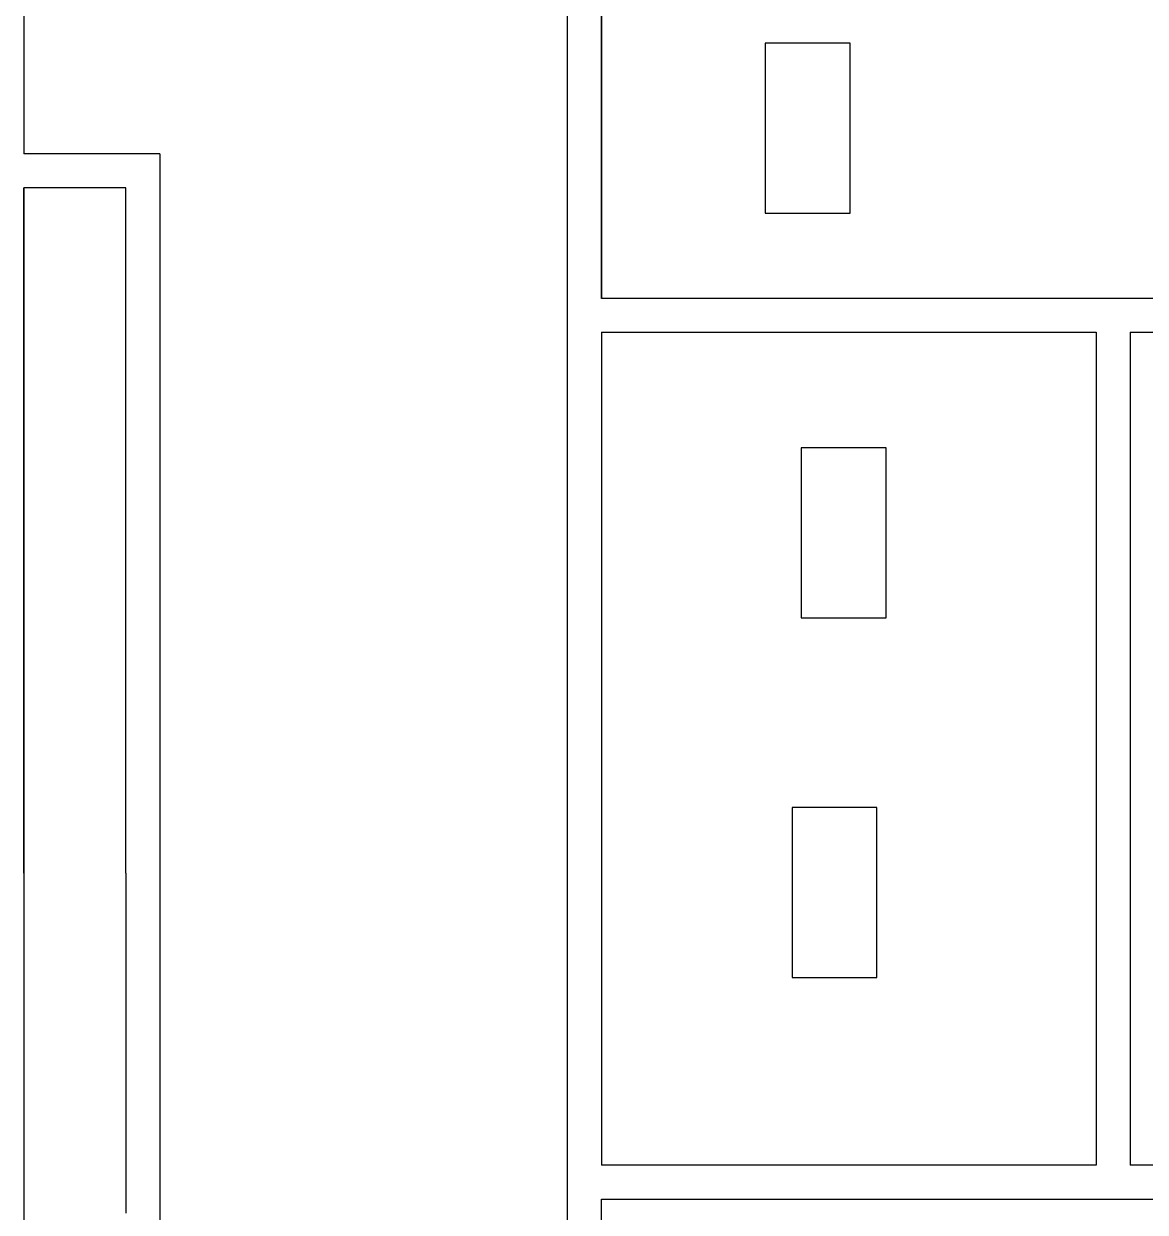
# Model space of a CAD drawing. Extents: x -19 to 297, y 0 to 420.
# Drawn here: x 68.67 to 85.17, y 236.08 to 253.56 of the extents above; entities that cross this region are included whole.
import ezdxf

# ---------------------------------------------------------------- set-up
doc = ezdxf.new("R2010")
doc.units = 0
doc.header["$MEASUREMENT"] = 0
doc.linetypes.add('K5LT_BASIC', pattern=[0])
doc.layers.add('Системный слой', color=7, linetype='Continuous')

# ---------------------------------------------------------------- blocks, each defined once
blk = doc.blocks.new('*U')
at = {"layer": 'Системный слой', "color": 5, "linetype": 'K5LT_BASIC'}
for p, q in [((80.823, 253.272), (79.573, 253.272)), ((79.573, 253.272), (79.573, 250.772)), ((80.823, 250.772), (80.823, 253.272)), ((79.573, 250.772), (80.823, 250.772)), ((81.353, 247.319), (80.103, 247.319)), ((80.103, 247.319), (80.103, 244.819)), ((81.353, 244.819), (81.353, 247.319)), ((80.103, 244.819), (81.353, 244.819)), ((81.22, 242.028), (79.97, 242.028)), ((79.97, 242.028), (79.97, 239.528)), ((81.22, 239.528), (81.22, 242.028)), ((79.97, 239.528), (81.22, 239.528))]:
    blk.add_line(p, q, dxfattribs=at)

msp = doc.modelspace()

# ---------------------------------------------------------------- linework, layer by layer
at = {"layer": 'Системный слой', "color": 5, "linetype": 'K5LT_BASIC'}
for p, q in [((76.667, 234.269), (76.667, 264.018)), ((77.167, 249.518), (77.167, 264.018)), ((77.167, 256.518), (77.167, 249.518)), ((68.667, 255.646), (68.667, 251.646)), ((70.667, 251.646), (68.667, 251.646)), ((70.667, 251.646), (70.667, 240.565)), ((70.167, 251.146), (68.667, 251.146)), ((68.667, 241.065), (68.667, 251.146)), ((68.667, 251.146), (68.667, 218.472)), ((70.167, 241.065), (70.167, 251.146)), ((91.167, 249.518), (77.167, 249.518)), ((77.167, 249.019), (84.445, 249.019)), ((77.167, 249.019), (77.167, 236.769)), ((84.445, 249.019), (84.445, 236.769)), ((84.945, 249.019), (91.167, 249.019)), ((84.945, 249.019), (84.945, 236.769)), ((70.167, 241.065), (70.167, 236.065)), ((68.667, 240.565), (68.667, 236.565)), ((70.667, 240.565), (70.667, 219.67)), ((84.445, 236.769), (77.167, 236.769)), ((99.916, 236.769), (84.945, 236.769)), ((77.167, 234.769), (77.167, 236.269)), ((77.167, 236.269), (93.174, 236.269))]:
    msp.add_line(p, q, dxfattribs=at)

# ---------------------------------------------------------------- block references
at = {"layer": 'Системный слой'}
msp.add_blockref('*U', (0, 0), dxfattribs=at)
msp.add_blockref('*U', (0, 0), dxfattribs=at)
msp.add_blockref('*U', (0, 0), dxfattribs=at)
msp.add_blockref('*U', (0, 0), dxfattribs=at)
msp.add_blockref('*U', (0, 0), dxfattribs=at)
msp.add_blockref('*U', (0, 0), dxfattribs=at)
msp.add_blockref('*U', (0, 0), dxfattribs=at)
msp.add_blockref('*U', (0, 0), dxfattribs=at)
msp.add_blockref('*U', (0, 0), dxfattribs=at)
msp.add_blockref('*U', (0, 0), dxfattribs=at)
msp.add_blockref('*U', (0, 0), dxfattribs=at)
msp.add_blockref('*U', (0, 0), dxfattribs=at)
msp.add_blockref('*U', (0, 0), dxfattribs=at)
msp.add_blockref('*U', (0, 0), dxfattribs=at)
msp.add_blockref('*U', (0, 0), dxfattribs=at)
msp.add_blockref('*U', (0, 0), dxfattribs=at)
msp.add_blockref('*U', (0, 0), dxfattribs=at)
msp.add_blockref('*U', (0, 0), dxfattribs=at)
msp.add_blockref('*U', (0, 0), dxfattribs=at)
msp.add_blockref('*U', (0, 0), dxfattribs=at)
msp.add_blockref('*U', (0, 0), dxfattribs=at)
msp.add_blockref('*U', (0, 0), dxfattribs=at)
msp.add_blockref('*U', (0, 0), dxfattribs=at)
msp.add_blockref('*U', (0, 0), dxfattribs=at)
msp.add_blockref('*U', (0, 0), dxfattribs=at)
msp.add_blockref('*U', (0, 0), dxfattribs=at)
msp.add_blockref('*U', (0, 0), dxfattribs=at)
msp.add_blockref('*U', (0, 0), dxfattribs=at)
msp.add_blockref('*U', (0, 0), dxfattribs=at)
msp.add_blockref('*U', (0, 0), dxfattribs=at)
msp.add_blockref('*U', (0, 0), dxfattribs=at)
msp.add_blockref('*U', (0, 0), dxfattribs=at)
msp.add_blockref('*U', (0, 0), dxfattribs=at)
msp.add_blockref('*U', (0, 0), dxfattribs=at)
msp.add_blockref('*U', (0, 0), dxfattribs=at)
msp.add_blockref('*U', (0, 0), dxfattribs=at)
msp.add_blockref('*U', (0, 0), dxfattribs=at)
msp.add_blockref('*U', (0, 0), dxfattribs=at)
msp.add_blockref('*U', (0, 0), dxfattribs=at)
msp.add_blockref('*U', (0, 0), dxfattribs=at)
msp.add_blockref('*U', (0, 0), dxfattribs=at)
msp.add_blockref('*U', (0, 0), dxfattribs=at)
msp.add_blockref('*U', (0, 0), dxfattribs=at)
msp.add_blockref('*U', (0, 0), dxfattribs=at)
msp.add_blockref('*U', (0, 0), dxfattribs=at)
msp.add_blockref('*U', (0, 0), dxfattribs=at)
msp.add_blockref('*U', (0, 0), dxfattribs=at)
msp.add_blockref('*U', (0, 0), dxfattribs=at)
msp.add_blockref('*U', (0, 0), dxfattribs=at)
msp.add_blockref('*U', (0, 0), dxfattribs=at)
msp.add_blockref('*U', (0, 0), dxfattribs=at)
msp.add_blockref('*U', (0, 0), dxfattribs=at)
msp.add_blockref('*U', (0, 0), dxfattribs=at)
msp.add_blockref('*U', (0, 0), dxfattribs=at)
msp.add_blockref('*U', (0, 0), dxfattribs=at)
msp.add_blockref('*U', (0, 0), dxfattribs=at)
msp.add_blockref('*U', (0, 0), dxfattribs=at)
msp.add_blockref('*U', (0, 0), dxfattribs=at)
msp.add_blockref('*U', (0, 0), dxfattribs=at)
msp.add_blockref('*U', (0, 0), dxfattribs=at)
msp.add_blockref('*U', (0, 0), dxfattribs=at)
msp.add_blockref('*U', (0, 0), dxfattribs=at)
msp.add_blockref('*U', (0, 0), dxfattribs=at)
msp.add_blockref('*U', (0, 0), dxfattribs=at)
msp.add_blockref('*U', (0, 0), dxfattribs=at)
msp.add_blockref('*U', (0, 0), dxfattribs=at)
msp.add_blockref('*U', (0, 0), dxfattribs=at)
msp.add_blockref('*U', (0, 0), dxfattribs=at)
msp.add_blockref('*U', (0, 0), dxfattribs=at)
msp.add_blockref('*U', (0, 0), dxfattribs=at)
msp.add_blockref('*U', (0, 0), dxfattribs=at)
msp.add_blockref('*U', (0, 0), dxfattribs=at)
msp.add_blockref('*U', (0, 0), dxfattribs=at)
msp.add_blockref('*U', (0, 0), dxfattribs=at)
msp.add_blockref('*U', (0, 0), dxfattribs=at)
msp.add_blockref('*U', (0, 0), dxfattribs=at)
msp.add_blockref('*U', (0, 0), dxfattribs=at)
msp.add_blockref('*U', (0, 0), dxfattribs=at)
msp.add_blockref('*U', (0, 0), dxfattribs=at)
msp.add_blockref('*U', (0, 0), dxfattribs=at)
msp.add_blockref('*U', (0, 0), dxfattribs=at)
msp.add_blockref('*U', (0, 0), dxfattribs=at)
msp.add_blockref('*U', (0, 0), dxfattribs=at)
msp.add_blockref('*U', (0, 0), dxfattribs=at)
msp.add_blockref('*U', (0, 0), dxfattribs=at)
msp.add_blockref('*U', (0, 0), dxfattribs=at)
msp.add_blockref('*U', (0, 0), dxfattribs=at)
msp.add_blockref('*U', (0, 0), dxfattribs=at)
msp.add_blockref('*U', (0, 0), dxfattribs=at)
msp.add_blockref('*U', (0, 0), dxfattribs=at)
msp.add_blockref('*U', (0, 0), dxfattribs=at)
msp.add_blockref('*U', (0, 0), dxfattribs=at)
msp.add_blockref('*U', (0, 0), dxfattribs=at)
msp.add_blockref('*U', (0, 0), dxfattribs=at)
msp.add_blockref('*U', (0, 0), dxfattribs=at)
msp.add_blockref('*U', (0, 0), dxfattribs=at)
msp.add_blockref('*U', (0, 0), dxfattribs=at)
msp.add_blockref('*U', (0, 0), dxfattribs=at)
msp.add_blockref('*U', (0, 0), dxfattribs=at)
msp.add_blockref('*U', (0, 0), dxfattribs=at)
msp.add_blockref('*U', (0, 0), dxfattribs=at)
msp.add_blockref('*U', (0, 0), dxfattribs=at)
msp.add_blockref('*U', (0, 0), dxfattribs=at)
msp.add_blockref('*U', (0, 0), dxfattribs=at)
msp.add_blockref('*U', (0, 0), dxfattribs=at)
msp.add_blockref('*U', (0, 0), dxfattribs=at)
msp.add_blockref('*U', (0, 0), dxfattribs=at)
msp.add_blockref('*U', (0, 0), dxfattribs=at)
msp.add_blockref('*U', (0, 0), dxfattribs=at)
msp.add_blockref('*U', (0, 0), dxfattribs=at)
msp.add_blockref('*U', (0, 0), dxfattribs=at)
msp.add_blockref('*U', (0, 0), dxfattribs=at)
msp.add_blockref('*U', (0, 0), dxfattribs=at)
msp.add_blockref('*U', (0, 0), dxfattribs=at)
msp.add_blockref('*U', (0, 0), dxfattribs=at)
msp.add_blockref('*U', (0, 0), dxfattribs=at)
msp.add_blockref('*U', (0, 0), dxfattribs=at)
msp.add_blockref('*U', (0, 0), dxfattribs=at)
msp.add_blockref('*U', (0, 0), dxfattribs=at)
msp.add_blockref('*U', (0, 0), dxfattribs=at)
msp.add_blockref('*U', (0, 0), dxfattribs=at)
msp.add_blockref('*U', (0, 0), dxfattribs=at)
msp.add_blockref('*U', (0, 0), dxfattribs=at)
msp.add_blockref('*U', (0, 0), dxfattribs=at)
msp.add_blockref('*U', (0, 0), dxfattribs=at)
msp.add_blockref('*U', (0, 0), dxfattribs=at)
msp.add_blockref('*U', (0, 0), dxfattribs=at)
msp.add_blockref('*U', (0, 0), dxfattribs=at)
msp.add_blockref('*U', (0, 0), dxfattribs=at)
msp.add_blockref('*U', (0, 0), dxfattribs=at)
msp.add_blockref('*U', (0, 0), dxfattribs=at)
msp.add_blockref('*U', (0, 0), dxfattribs=at)
msp.add_blockref('*U', (0, 0), dxfattribs=at)
msp.add_blockref('*U', (0, 0), dxfattribs=at)
msp.add_blockref('*U', (0, 0), dxfattribs=at)
msp.add_blockref('*U', (0, 0), dxfattribs=at)
msp.add_blockref('*U', (0, 0), dxfattribs=at)
msp.add_blockref('*U', (0, 0), dxfattribs=at)
msp.add_blockref('*U', (0, 0), dxfattribs=at)
msp.add_blockref('*U', (0, 0), dxfattribs=at)
msp.add_blockref('*U', (0, 0), dxfattribs=at)
msp.add_blockref('*U', (0, 0), dxfattribs=at)
msp.add_blockref('*U', (0, 0), dxfattribs=at)
msp.add_blockref('*U', (0, 0), dxfattribs=at)
msp.add_blockref('*U', (0, 0), dxfattribs=at)
msp.add_blockref('*U', (0, 0), dxfattribs=at)
msp.add_blockref('*U', (0, 0), dxfattribs=at)
msp.add_blockref('*U', (0, 0), dxfattribs=at)
msp.add_blockref('*U', (0, 0), dxfattribs=at)
msp.add_blockref('*U', (0, 0), dxfattribs=at)
msp.add_blockref('*U', (0, 0), dxfattribs=at)
msp.add_blockref('*U', (0, 0), dxfattribs=at)
msp.add_blockref('*U', (0, 0), dxfattribs=at)
msp.add_blockref('*U', (0, 0), dxfattribs=at)
msp.add_blockref('*U', (0, 0), dxfattribs=at)
msp.add_blockref('*U', (0, 0), dxfattribs=at)
msp.add_blockref('*U', (0, 0), dxfattribs=at)
msp.add_blockref('*U', (0, 0), dxfattribs=at)
msp.add_blockref('*U', (0, 0), dxfattribs=at)
msp.add_blockref('*U', (0, 0), dxfattribs=at)
msp.add_blockref('*U', (0, 0), dxfattribs=at)
msp.add_blockref('*U', (0, 0), dxfattribs=at)
msp.add_blockref('*U', (0, 0), dxfattribs=at)
msp.add_blockref('*U', (0, 0), dxfattribs=at)
msp.add_blockref('*U', (0, 0), dxfattribs=at)
msp.add_blockref('*U', (0, 0), dxfattribs=at)
msp.add_blockref('*U', (0, 0), dxfattribs=at)
msp.add_blockref('*U', (0, 0), dxfattribs=at)
msp.add_blockref('*U', (0, 0), dxfattribs=at)
msp.add_blockref('*U', (0, 0), dxfattribs=at)
msp.add_blockref('*U', (0, 0), dxfattribs=at)
msp.add_blockref('*U', (0, 0), dxfattribs=at)
msp.add_blockref('*U', (0, 0), dxfattribs=at)
msp.add_blockref('*U', (0, 0), dxfattribs=at)
msp.add_blockref('*U', (0, 0), dxfattribs=at)
msp.add_blockref('*U', (0, 0), dxfattribs=at)
msp.add_blockref('*U', (0, 0), dxfattribs=at)
msp.add_blockref('*U', (0, 0), dxfattribs=at)
msp.add_blockref('*U', (0, 0), dxfattribs=at)
msp.add_blockref('*U', (0, 0), dxfattribs=at)
msp.add_blockref('*U', (0, 0), dxfattribs=at)
msp.add_blockref('*U', (0, 0), dxfattribs=at)
msp.add_blockref('*U', (0, 0), dxfattribs=at)
msp.add_blockref('*U', (0, 0), dxfattribs=at)
msp.add_blockref('*U', (0, 0), dxfattribs=at)
msp.add_blockref('*U', (0, 0), dxfattribs=at)
msp.add_blockref('*U', (0, 0), dxfattribs=at)
msp.add_blockref('*U', (0, 0), dxfattribs=at)
msp.add_blockref('*U', (0, 0), dxfattribs=at)
msp.add_blockref('*U', (0, 0), dxfattribs=at)
msp.add_blockref('*U', (0, 0), dxfattribs=at)
msp.add_blockref('*U', (0, 0), dxfattribs=at)
msp.add_blockref('*U', (0, 0), dxfattribs=at)
msp.add_blockref('*U', (0, 0), dxfattribs=at)
msp.add_blockref('*U', (0, 0), dxfattribs=at)
msp.add_blockref('*U', (0, 0), dxfattribs=at)
msp.add_blockref('*U', (0, 0), dxfattribs=at)
msp.add_blockref('*U', (0, 0), dxfattribs=at)
msp.add_blockref('*U', (0, 0), dxfattribs=at)
msp.add_blockref('*U', (0, 0), dxfattribs=at)
msp.add_blockref('*U', (0, 0), dxfattribs=at)
msp.add_blockref('*U', (0, 0), dxfattribs=at)
msp.add_blockref('*U', (0, 0), dxfattribs=at)
msp.add_blockref('*U', (0, 0), dxfattribs=at)
msp.add_blockref('*U', (0, 0), dxfattribs=at)
msp.add_blockref('*U', (0, 0), dxfattribs=at)
msp.add_blockref('*U', (0, 0), dxfattribs=at)
msp.add_blockref('*U', (0, 0), dxfattribs=at)
msp.add_blockref('*U', (0, 0), dxfattribs=at)
msp.add_blockref('*U', (0, 0), dxfattribs=at)
msp.add_blockref('*U', (0, 0), dxfattribs=at)
msp.add_blockref('*U', (0, 0), dxfattribs=at)
msp.add_blockref('*U', (0, 0), dxfattribs=at)
msp.add_blockref('*U', (0, 0), dxfattribs=at)
msp.add_blockref('*U', (0, 0), dxfattribs=at)
msp.add_blockref('*U', (0, 0), dxfattribs=at)
msp.add_blockref('*U', (0, 0), dxfattribs=at)
msp.add_blockref('*U', (0, 0), dxfattribs=at)
msp.add_blockref('*U', (0, 0), dxfattribs=at)
msp.add_blockref('*U', (0, 0), dxfattribs=at)
msp.add_blockref('*U', (0, 0), dxfattribs=at)
msp.add_blockref('*U', (0, 0), dxfattribs=at)
msp.add_blockref('*U', (0, 0), dxfattribs=at)
msp.add_blockref('*U', (0, 0), dxfattribs=at)
msp.add_blockref('*U', (0, 0), dxfattribs=at)
msp.add_blockref('*U', (0, 0), dxfattribs=at)
msp.add_blockref('*U', (0, 0), dxfattribs=at)
msp.add_blockref('*U', (0, 0), dxfattribs=at)
msp.add_blockref('*U', (0, 0), dxfattribs=at)
msp.add_blockref('*U', (0, 0), dxfattribs=at)
msp.add_blockref('*U', (0, 0), dxfattribs=at)
msp.add_blockref('*U', (0, 0), dxfattribs=at)
msp.add_blockref('*U', (0, 0), dxfattribs=at)
msp.add_blockref('*U', (0, 0), dxfattribs=at)
msp.add_blockref('*U', (0, 0), dxfattribs=at)
msp.add_blockref('*U', (0, 0), dxfattribs=at)
msp.add_blockref('*U', (0, 0), dxfattribs=at)
msp.add_blockref('*U', (0, 0), dxfattribs=at)
msp.add_blockref('*U', (0, 0), dxfattribs=at)
msp.add_blockref('*U', (0, 0), dxfattribs=at)
msp.add_blockref('*U', (0, 0), dxfattribs=at)
msp.add_blockref('*U', (0, 0), dxfattribs=at)
msp.add_blockref('*U', (0, 0), dxfattribs=at)
msp.add_blockref('*U', (0, 0), dxfattribs=at)
msp.add_blockref('*U', (0, 0), dxfattribs=at)
msp.add_blockref('*U', (0, 0), dxfattribs=at)
msp.add_blockref('*U', (0, 0), dxfattribs=at)
msp.add_blockref('*U', (0, 0), dxfattribs=at)
msp.add_blockref('*U', (0, 0), dxfattribs=at)
msp.add_blockref('*U', (0, 0), dxfattribs=at)
msp.add_blockref('*U', (0, 0), dxfattribs=at)
msp.add_blockref('*U', (0, 0), dxfattribs=at)
msp.add_blockref('*U', (0, 0), dxfattribs=at)
msp.add_blockref('*U', (0, 0), dxfattribs=at)
msp.add_blockref('*U', (0, 0), dxfattribs=at)
msp.add_blockref('*U', (0, 0), dxfattribs=at)
msp.add_blockref('*U', (0, 0), dxfattribs=at)
msp.add_blockref('*U', (0, 0), dxfattribs=at)
msp.add_blockref('*U', (0, 0), dxfattribs=at)
msp.add_blockref('*U', (0, 0), dxfattribs=at)
msp.add_blockref('*U', (0, 0), dxfattribs=at)
msp.add_blockref('*U', (0, 0), dxfattribs=at)
msp.add_blockref('*U', (0, 0), dxfattribs=at)
msp.add_blockref('*U', (0, 0), dxfattribs=at)
msp.add_blockref('*U', (0, 0), dxfattribs=at)
msp.add_blockref('*U', (0, 0), dxfattribs=at)
msp.add_blockref('*U', (0, 0), dxfattribs=at)
msp.add_blockref('*U', (0, 0), dxfattribs=at)
msp.add_blockref('*U', (0, 0), dxfattribs=at)
msp.add_blockref('*U', (0, 0), dxfattribs=at)
msp.add_blockref('*U', (0, 0), dxfattribs=at)
msp.add_blockref('*U', (0, 0), dxfattribs=at)
msp.add_blockref('*U', (0, 0), dxfattribs=at)
msp.add_blockref('*U', (0, 0), dxfattribs=at)
msp.add_blockref('*U', (0, 0), dxfattribs=at)
msp.add_blockref('*U', (0, 0), dxfattribs=at)
msp.add_blockref('*U', (0, 0), dxfattribs=at)
msp.add_blockref('*U', (0, 0), dxfattribs=at)
msp.add_blockref('*U', (0, 0), dxfattribs=at)
msp.add_blockref('*U', (0, 0), dxfattribs=at)
msp.add_blockref('*U', (0, 0), dxfattribs=at)
msp.add_blockref('*U', (0, 0), dxfattribs=at)
msp.add_blockref('*U', (0, 0), dxfattribs=at)
msp.add_blockref('*U', (0, 0), dxfattribs=at)
msp.add_blockref('*U', (0, 0), dxfattribs=at)
msp.add_blockref('*U', (0, 0), dxfattribs=at)
msp.add_blockref('*U', (0, 0), dxfattribs=at)
msp.add_blockref('*U', (0, 0), dxfattribs=at)
msp.add_blockref('*U', (0, 0), dxfattribs=at)
msp.add_blockref('*U', (0, 0), dxfattribs=at)
msp.add_blockref('*U', (0, 0), dxfattribs=at)
msp.add_blockref('*U', (0, 0), dxfattribs=at)
msp.add_blockref('*U', (0, 0), dxfattribs=at)
msp.add_blockref('*U', (0, 0), dxfattribs=at)
msp.add_blockref('*U', (0, 0), dxfattribs=at)
msp.add_blockref('*U', (0, 0), dxfattribs=at)
msp.add_blockref('*U', (0, 0), dxfattribs=at)
msp.add_blockref('*U', (0, 0), dxfattribs=at)
msp.add_blockref('*U', (0, 0), dxfattribs=at)
msp.add_blockref('*U', (0, 0), dxfattribs=at)
msp.add_blockref('*U', (0, 0), dxfattribs=at)
msp.add_blockref('*U', (0, 0), dxfattribs=at)
msp.add_blockref('*U', (0, 0), dxfattribs=at)
msp.add_blockref('*U', (0, 0), dxfattribs=at)
msp.add_blockref('*U', (0, 0), dxfattribs=at)
msp.add_blockref('*U', (0, 0), dxfattribs=at)
msp.add_blockref('*U', (0, 0), dxfattribs=at)
msp.add_blockref('*U', (0, 0), dxfattribs=at)
msp.add_blockref('*U', (0, 0), dxfattribs=at)
msp.add_blockref('*U', (0, 0), dxfattribs=at)
msp.add_blockref('*U', (0, 0), dxfattribs=at)
msp.add_blockref('*U', (0, 0), dxfattribs=at)
msp.add_blockref('*U', (0, 0), dxfattribs=at)
msp.add_blockref('*U', (0, 0), dxfattribs=at)
msp.add_blockref('*U', (0, 0), dxfattribs=at)
msp.add_blockref('*U', (0, 0), dxfattribs=at)
msp.add_blockref('*U', (0, 0), dxfattribs=at)
msp.add_blockref('*U', (0, 0), dxfattribs=at)
msp.add_blockref('*U', (0, 0), dxfattribs=at)
msp.add_blockref('*U', (0, 0), dxfattribs=at)
msp.add_blockref('*U', (0, 0), dxfattribs=at)
msp.add_blockref('*U', (0, 0), dxfattribs=at)
msp.add_blockref('*U', (0, 0), dxfattribs=at)
msp.add_blockref('*U', (0, 0), dxfattribs=at)
msp.add_blockref('*U', (0, 0), dxfattribs=at)
msp.add_blockref('*U', (0, 0), dxfattribs=at)
msp.add_blockref('*U', (0, 0), dxfattribs=at)
msp.add_blockref('*U', (0, 0), dxfattribs=at)
msp.add_blockref('*U', (0, 0), dxfattribs=at)
msp.add_blockref('*U', (0, 0), dxfattribs=at)
msp.add_blockref('*U', (0, 0), dxfattribs=at)
msp.add_blockref('*U', (0, 0), dxfattribs=at)
msp.add_blockref('*U', (0, 0), dxfattribs=at)
msp.add_blockref('*U', (0, 0), dxfattribs=at)
msp.add_blockref('*U', (0, 0), dxfattribs=at)
msp.add_blockref('*U', (0, 0), dxfattribs=at)
msp.add_blockref('*U', (0, 0), dxfattribs=at)
msp.add_blockref('*U', (0, 0), dxfattribs=at)
msp.add_blockref('*U', (0, 0), dxfattribs=at)
msp.add_blockref('*U', (0, 0), dxfattribs=at)
msp.add_blockref('*U', (0, 0), dxfattribs=at)
msp.add_blockref('*U', (0, 0), dxfattribs=at)
msp.add_blockref('*U', (0, 0), dxfattribs=at)
msp.add_blockref('*U', (0, 0), dxfattribs=at)
msp.add_blockref('*U', (0, 0), dxfattribs=at)
msp.add_blockref('*U', (0, 0), dxfattribs=at)
msp.add_blockref('*U', (0, 0), dxfattribs=at)
msp.add_blockref('*U', (0, 0), dxfattribs=at)
msp.add_blockref('*U', (0, 0), dxfattribs=at)
msp.add_blockref('*U', (0, 0), dxfattribs=at)
msp.add_blockref('*U', (0, 0), dxfattribs=at)
msp.add_blockref('*U', (0, 0), dxfattribs=at)
msp.add_blockref('*U', (0, 0), dxfattribs=at)
msp.add_blockref('*U', (0, 0), dxfattribs=at)
msp.add_blockref('*U', (0, 0), dxfattribs=at)
msp.add_blockref('*U', (0, 0), dxfattribs=at)
msp.add_blockref('*U', (0, 0), dxfattribs=at)
msp.add_blockref('*U', (0, 0), dxfattribs=at)
msp.add_blockref('*U', (0, 0), dxfattribs=at)
msp.add_blockref('*U', (0, 0), dxfattribs=at)
msp.add_blockref('*U', (0, 0), dxfattribs=at)
msp.add_blockref('*U', (0, 0), dxfattribs=at)
msp.add_blockref('*U', (0, 0), dxfattribs=at)
msp.add_blockref('*U', (0, 0), dxfattribs=at)
msp.add_blockref('*U', (0, 0), dxfattribs=at)
msp.add_blockref('*U', (0, 0), dxfattribs=at)
msp.add_blockref('*U', (0, 0), dxfattribs=at)
msp.add_blockref('*U', (0, 0), dxfattribs=at)
msp.add_blockref('*U', (0, 0), dxfattribs=at)
msp.add_blockref('*U', (0, 0), dxfattribs=at)
msp.add_blockref('*U', (0, 0), dxfattribs=at)
msp.add_blockref('*U', (0, 0), dxfattribs=at)
msp.add_blockref('*U', (0, 0), dxfattribs=at)
msp.add_blockref('*U', (0, 0), dxfattribs=at)
msp.add_blockref('*U', (0, 0), dxfattribs=at)
msp.add_blockref('*U', (0, 0), dxfattribs=at)
msp.add_blockref('*U', (0, 0), dxfattribs=at)
msp.add_blockref('*U', (0, 0), dxfattribs=at)
msp.add_blockref('*U', (0, 0), dxfattribs=at)
msp.add_blockref('*U', (0, 0), dxfattribs=at)
msp.add_blockref('*U', (0, 0), dxfattribs=at)
msp.add_blockref('*U', (0, 0), dxfattribs=at)
msp.add_blockref('*U', (0, 0), dxfattribs=at)
msp.add_blockref('*U', (0, 0), dxfattribs=at)
msp.add_blockref('*U', (0, 0), dxfattribs=at)
msp.add_blockref('*U', (0, 0), dxfattribs=at)
msp.add_blockref('*U', (0, 0), dxfattribs=at)
msp.add_blockref('*U', (0, 0), dxfattribs=at)
msp.add_blockref('*U', (0, 0), dxfattribs=at)
msp.add_blockref('*U', (0, 0), dxfattribs=at)
msp.add_blockref('*U', (0, 0), dxfattribs=at)
msp.add_blockref('*U', (0, 0), dxfattribs=at)
msp.add_blockref('*U', (0, 0), dxfattribs=at)
msp.add_blockref('*U', (0, 0), dxfattribs=at)
msp.add_blockref('*U', (0, 0), dxfattribs=at)
msp.add_blockref('*U', (0, 0), dxfattribs=at)
msp.add_blockref('*U', (0, 0), dxfattribs=at)
msp.add_blockref('*U', (0, 0), dxfattribs=at)
msp.add_blockref('*U', (0, 0), dxfattribs=at)
msp.add_blockref('*U', (0, 0), dxfattribs=at)
msp.add_blockref('*U', (0, 0), dxfattribs=at)
msp.add_blockref('*U', (0, 0), dxfattribs=at)
msp.add_blockref('*U', (0, 0), dxfattribs=at)
msp.add_blockref('*U', (0, 0), dxfattribs=at)
msp.add_blockref('*U', (0, 0), dxfattribs=at)
msp.add_blockref('*U', (0, 0), dxfattribs=at)
msp.add_blockref('*U', (0, 0), dxfattribs=at)
msp.add_blockref('*U', (0, 0), dxfattribs=at)
msp.add_blockref('*U', (0, 0), dxfattribs=at)
msp.add_blockref('*U', (0, 0), dxfattribs=at)
msp.add_blockref('*U', (0, 0), dxfattribs=at)
msp.add_blockref('*U', (0, 0), dxfattribs=at)
msp.add_blockref('*U', (0, 0), dxfattribs=at)
msp.add_blockref('*U', (0, 0), dxfattribs=at)
msp.add_blockref('*U', (0, 0), dxfattribs=at)
msp.add_blockref('*U', (0, 0), dxfattribs=at)
msp.add_blockref('*U', (0, 0), dxfattribs=at)
msp.add_blockref('*U', (0, 0), dxfattribs=at)
msp.add_blockref('*U', (0, 0), dxfattribs=at)
msp.add_blockref('*U', (0, 0), dxfattribs=at)
msp.add_blockref('*U', (0, 0), dxfattribs=at)
msp.add_blockref('*U', (0, 0), dxfattribs=at)
msp.add_blockref('*U', (0, 0), dxfattribs=at)
msp.add_blockref('*U', (0, 0), dxfattribs=at)
msp.add_blockref('*U', (0, 0), dxfattribs=at)
msp.add_blockref('*U', (0, 0), dxfattribs=at)
msp.add_blockref('*U', (0, 0), dxfattribs=at)
msp.add_blockref('*U', (0, 0), dxfattribs=at)
msp.add_blockref('*U', (0, 0), dxfattribs=at)
msp.add_blockref('*U', (0, 0), dxfattribs=at)
msp.add_blockref('*U', (0, 0), dxfattribs=at)
msp.add_blockref('*U', (0, 0), dxfattribs=at)
msp.add_blockref('*U', (0, 0), dxfattribs=at)
msp.add_blockref('*U', (0, 0), dxfattribs=at)
msp.add_blockref('*U', (0, 0), dxfattribs=at)
msp.add_blockref('*U', (0, 0), dxfattribs=at)
msp.add_blockref('*U', (0, 0), dxfattribs=at)
msp.add_blockref('*U', (0, 0), dxfattribs=at)
msp.add_blockref('*U', (0, 0), dxfattribs=at)
msp.add_blockref('*U', (0, 0), dxfattribs=at)
msp.add_blockref('*U', (0, 0), dxfattribs=at)
msp.add_blockref('*U', (0, 0), dxfattribs=at)
msp.add_blockref('*U', (0, 0), dxfattribs=at)
msp.add_blockref('*U', (0, 0), dxfattribs=at)
msp.add_blockref('*U', (0, 0), dxfattribs=at)
msp.add_blockref('*U', (0, 0), dxfattribs=at)
msp.add_blockref('*U', (0, 0), dxfattribs=at)
msp.add_blockref('*U', (0, 0), dxfattribs=at)
msp.add_blockref('*U', (0, 0), dxfattribs=at)
msp.add_blockref('*U', (0, 0), dxfattribs=at)

doc.saveas('drawing.dxf')
